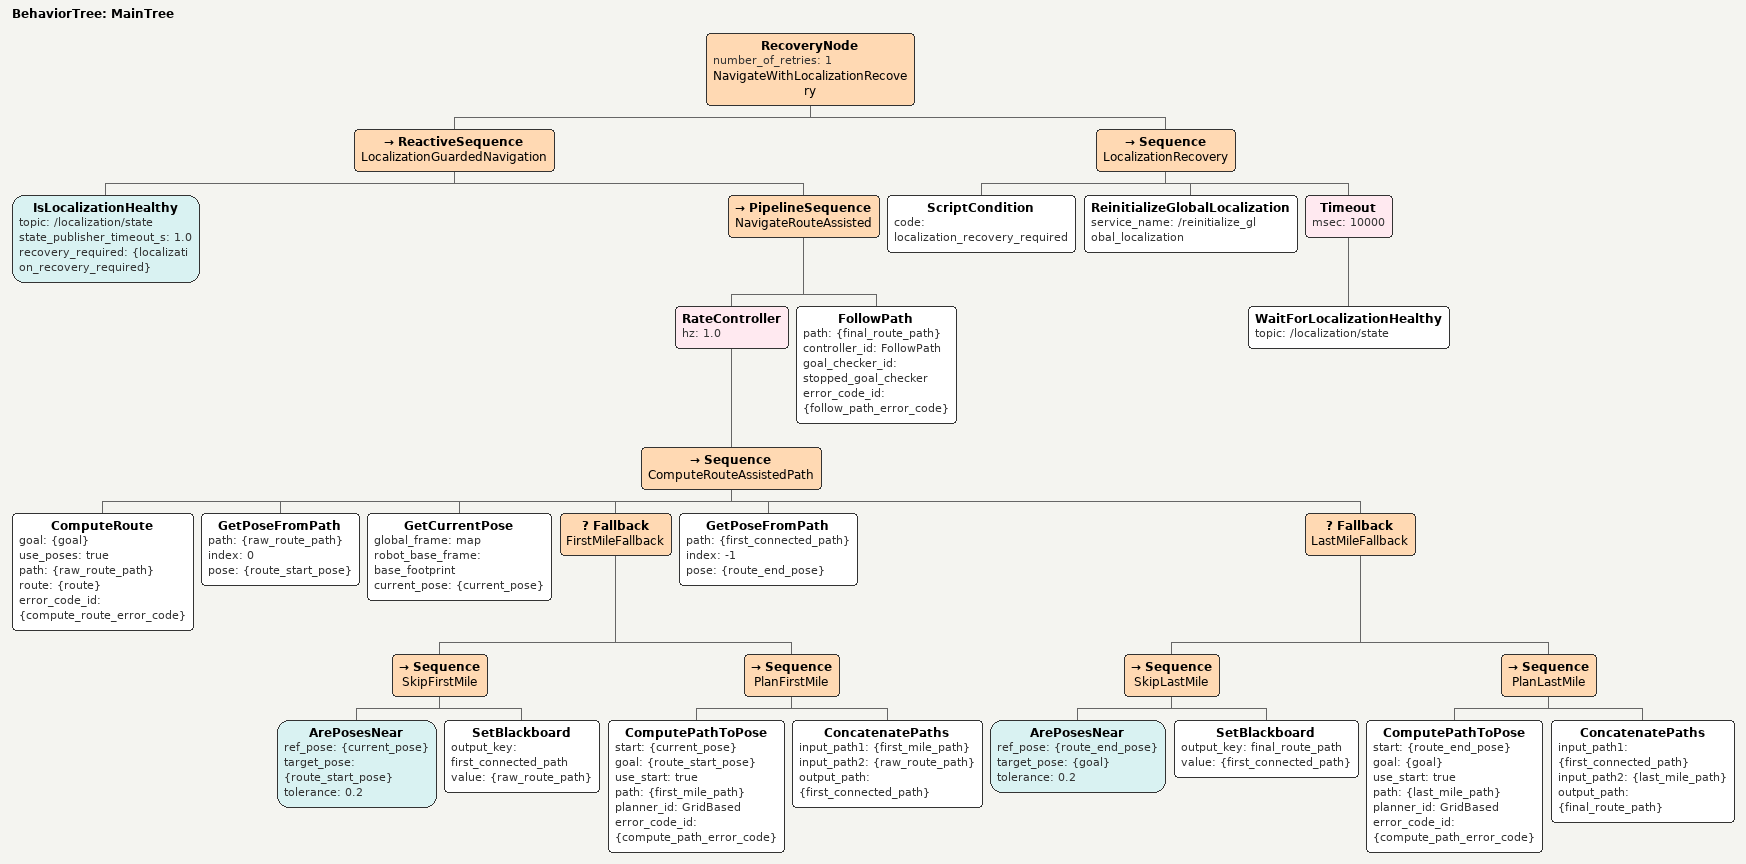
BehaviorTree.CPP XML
<root BTCPP_format="4" main_tree_to_execute="MainTree">
  <BehaviorTree ID="MainTree">
    <RecoveryNode number_of_retries="1" name="NavigateWithLocalizationRecovery">
      <ReactiveSequence name="LocalizationGuardedNavigation">
        <IsLocalizationHealthy topic="/localization/state" state_publisher_timeout_s="1.0"
                               recovery_required="{localization_recovery_required}"/>
        <PipelineSequence name="NavigateRouteAssisted">
          <RateController hz="1.0">
            <Sequence name="ComputeRouteAssistedPath">
              <!-- Step 1: Compute Route on Topological Graph (SYS-013, SYS-019) -->
              <ComputeRoute goal="{goal}" use_poses="true" path="{raw_route_path}" route="{route}" error_code_id="{compute_route_error_code}"/>

              <!-- Step 2: First Mile Connector (SYS-018) -->
              <GetPoseFromPath path="{raw_route_path}" index="0" pose="{route_start_pose}"/>
              <GetCurrentPose global_frame="map" robot_base_frame="base_footprint" current_pose="{current_pose}"/>
              <Fallback name="FirstMileFallback">
                <Sequence name="SkipFirstMile">
                  <ArePosesNear ref_pose="{current_pose}" target_pose="{route_start_pose}" tolerance="0.2"/>
                  <SetBlackboard output_key="first_connected_path" value="{raw_route_path}"/>
                </Sequence>
                <Sequence name="PlanFirstMile">
                  <ComputePathToPose start="{current_pose}" goal="{route_start_pose}" use_start="true" path="{first_mile_path}" planner_id="GridBased" error_code_id="{compute_path_error_code}"/>
                  <ConcatenatePaths input_path1="{first_mile_path}" input_path2="{raw_route_path}" output_path="{first_connected_path}"/>
                </Sequence>
              </Fallback>

              <!-- Step 3: Last Mile Connector (SYS-020) -->
              <GetPoseFromPath path="{first_connected_path}" index="-1" pose="{route_end_pose}"/>
              <Fallback name="LastMileFallback">
                <Sequence name="SkipLastMile">
                  <ArePosesNear ref_pose="{route_end_pose}" target_pose="{goal}" tolerance="0.2"/>
                  <SetBlackboard output_key="final_route_path" value="{first_connected_path}"/>
                </Sequence>
                <Sequence name="PlanLastMile">
                  <ComputePathToPose start="{route_end_pose}" goal="{goal}" use_start="true" path="{last_mile_path}" planner_id="GridBased" error_code_id="{compute_path_error_code}"/>
                  <ConcatenatePaths input_path1="{first_connected_path}" input_path2="{last_mile_path}" output_path="{final_route_path}"/>
                </Sequence>
              </Fallback>
            </Sequence>
          </RateController>

          <!-- Step 4: Execute Path Tracking & Stopped Goal Checking (SYS-015, SYS-016) -->
          <FollowPath path="{final_route_path}" controller_id="FollowPath" goal_checker_id="stopped_goal_checker" error_code_id="{follow_path_error_code}"/>
        </PipelineSequence>
      </ReactiveSequence>

      <Sequence name="LocalizationRecovery">
        <!-- Use the cause captured by the guard, never reinterpret an action failure. -->
        <ScriptCondition code="localization_recovery_required"/>
        <!-- Step A: Single trigger of AMCL global relocalization (SUCCESS indicates particles reset) -->
        <ReinitializeGlobalLocalization service_name="/reinitialize_global_localization"/>
        <!-- Step B: Bounded wait for new post-reinitialize recovery evidence (candidate timeout 10000 ms, unvalidated) -->
        <Timeout msec="10000">
          <WaitForLocalizationHealthy topic="/localization/state"/>
        </Timeout>
      </Sequence>
    </RecoveryNode>
  </BehaviorTree>
</root>
